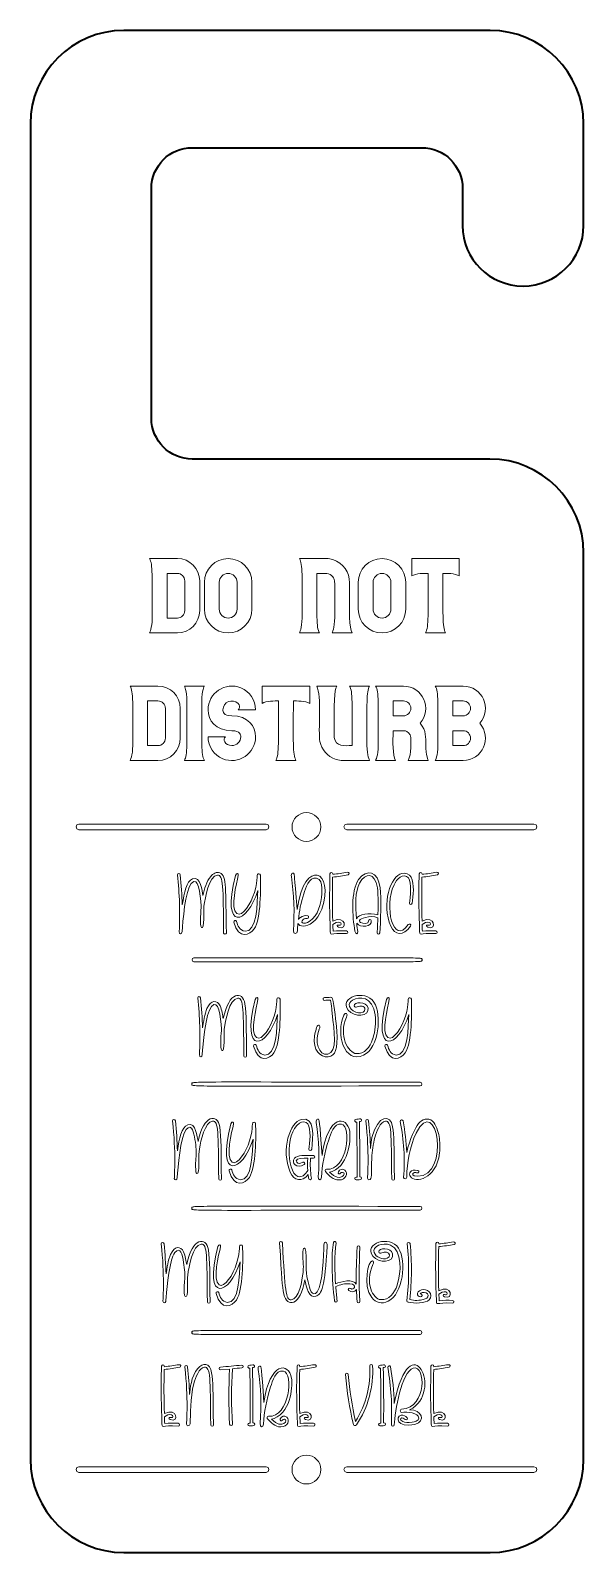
# Model space of a CAD drawing. Header units: inches. Extents: x 36 to 324, y 36 to 828.
import ezdxf

# ---------------------------------------------------------------- set-up
doc = ezdxf.new("R2010")
doc.units = ezdxf.units.IN
doc.header["$MEASUREMENT"] = 0
doc.layers.add('_U+0421_U+043B_U+043E_U+0439 1', color=7, linetype='Continuous')

msp = doc.modelspace()

# ---------------------------------------------------------------- linework, layer by layer
at = {"layer": '_U+0421_U+043B_U+043E_U+0439 1', "color": 1, "lineweight": 35, "true_color": 0xff0000}
msp.add_open_spline([(120.25, 605), (120.25, 605), (275.2, 605), (275.2, 605), (302.15, 605), (324, 583.15), (324, 556.2), (324, 556.2), (324, 84.62), (324, 84.62), (324, 57.77), (302.23, 36), (275.38, 36), (275.38, 36), (84.62, 36), (84.62, 36), (57.77, 36), (36, 57.77), (36, 84.62), (36, 84.62), (36, 779.38), (36, 779.38), (36, 806.23), (57.77, 828), (84.62, 828), (84.62, 828), (275.38, 828), (275.38, 828), (302.23, 828), (324, 806.23), (324, 779.38), (324, 779.38), (324, 726.5), (324, 726.5), (324, 709.1), (309.9, 695), (292.5, 695), (292.5, 695), (292.5, 695), (292.5, 695), (275.1, 695), (261, 709.1), (261, 726.5), (261, 726.5), (261, 745.75), (261, 745.75), (261, 757.49), (251.49, 767), (239.75, 767), (239.75, 767), (120.25, 767), (120.25, 767), (108.51, 767), (99, 757.49), (99, 745.75), (99, 745.75), (99, 626.25), (99, 626.25), (99, 614.51), (108.51, 605), (120.25, 605)], degree=3, knots=[0, 0, 0, 0, 1, 1, 1, 2, 2, 2, 3, 3, 3, 4, 4, 4, 5, 5, 5, 6, 6, 6, 7, 7, 7, 8, 8, 8, 9, 9, 9, 10, 10, 10, 11, 11, 11, 12, 12, 12, 13, 13, 13, 14, 14, 14, 15, 15, 15, 16, 16, 16, 17, 17, 17, 18, 18, 18, 19, 19, 19, 20, 20, 20, 20], dxfattribs=at)
at = {"layer": '_U+0421_U+043B_U+043E_U+0439 1', "lineweight": 0}
for points, knots in [([(124.13, 541.61), (124.13, 541.61), (124.13, 526.12), (124.13, 526.12), (124.13, 519.71), (118.92, 514.5), (112.51, 514.5), (112.51, 514.5), (98.02, 514.5), (98.02, 514.5), (98.02, 514.5), (99.36, 516.88), (99.36, 522.24), (99.36, 544.43), (99.78, 550.09), (98.02, 553.22), (98.02, 553.22), (112.51, 553.22), (112.51, 553.22), (118.92, 553.22), (124.13, 548.01), (124.13, 541.61)], [0, 0, 0, 0, 1, 1, 1, 2, 2, 2, 3, 3, 3, 4, 4, 4, 5, 5, 5, 6, 6, 6, 7, 7, 7, 7]), ([(151.33, 540.84), (151.33, 540.84), (151.33, 526.88), (151.33, 526.88), (151.33, 520.06), (145.78, 514.5), (138.95, 514.5), (132.12, 514.5), (126.57, 520.06), (126.57, 526.88), (126.57, 526.88), (126.57, 540.84), (126.57, 540.84), (126.57, 547.67), (132.12, 553.22), (138.95, 553.22), (145.78, 553.22), (151.33, 547.67), (151.33, 540.84)], [0, 0, 0, 0, 1, 1, 1, 2, 2, 2, 3, 3, 3, 4, 4, 4, 5, 5, 5, 6, 6, 6, 6]), ([(203.52, 514.5), (203.52, 514.5), (193.1, 514.5), (193.1, 514.5), (193.1, 514.5), (194.44, 516.97), (194.44, 522.54), (194.44, 542.33), (194.82, 541.96), (193.4, 543.76), (191.64, 545.91), (189.75, 545.48), (185.16, 545.48), (185.16, 523.28), (184.74, 517.63), (186.5, 514.5), (186.5, 514.5), (176.08, 514.5), (176.08, 514.5), (176.08, 514.5), (177.42, 516.88), (177.42, 522.25), (177.42, 544.43), (177.84, 550.09), (176.08, 553.22), (192.26, 553.22), (190.71, 553.37), (193.44, 552.68), (199.04, 550.73), (202.16, 546.16), (202.18, 540.62), (202.18, 523.94), (201.79, 517.7), (203.52, 514.5)], [0, 0, 0, 0, 1, 1, 1, 2, 2, 2, 3, 3, 3, 4, 4, 4, 5, 5, 5, 6, 6, 6, 7, 7, 7, 8, 8, 8, 9, 9, 9, 10, 10, 10, 11, 11, 11, 11]), ([(231.43, 540.84), (231.43, 540.84), (231.43, 526.88), (231.43, 526.88), (231.43, 520.06), (225.88, 514.5), (219.05, 514.5), (212.22, 514.5), (206.67, 520.06), (206.67, 526.88), (206.67, 526.88), (206.67, 540.84), (206.67, 540.84), (206.67, 547.67), (212.22, 553.22), (219.05, 553.22), (225.88, 553.22), (231.43, 547.67), (231.43, 540.84)], [0, 0, 0, 0, 1, 1, 1, 2, 2, 2, 3, 3, 3, 4, 4, 4, 5, 5, 5, 6, 6, 6, 6]), ([(234.55, 553.22), (234.55, 553.22), (259.31, 553.22), (259.31, 553.22), (259.31, 553.22), (259.31, 544.14), (259.31, 544.14), (257.14, 545.66), (252.48, 545.48), (250.8, 545.48), (250.8, 524.01), (250.43, 517.92), (252.14, 514.5), (252.14, 514.5), (241.72, 514.5), (241.72, 514.5), (243.45, 517.97), (243.06, 524.42), (243.06, 545.48), (241.33, 545.48), (236.72, 545.67), (234.55, 544.14), (234.55, 544.14), (234.55, 553.22), (234.55, 553.22), (234.55, 553.22), (234.55, 553.22), (234.55, 553.22)], [0, 0, 0, 0, 1, 1, 1, 2, 2, 2, 3, 3, 3, 4, 4, 4, 5, 5, 5, 6, 6, 6, 7, 7, 7, 8, 8, 8, 9, 9, 9, 9]), ([(116.38, 541.61), (116.38, 543.74), (114.65, 545.48), (112.51, 545.48), (112.51, 545.48), (107.11, 545.48), (107.11, 545.48), (107.11, 545.48), (107.11, 522.25), (107.11, 522.25), (107.11, 522.25), (112.51, 522.25), (112.51, 522.25), (114.65, 522.25), (116.38, 523.98), (116.38, 526.12), (116.38, 526.12), (116.38, 541.61), (116.38, 541.61)], [0, 0, 0, 0, 1, 1, 1, 2, 2, 2, 3, 3, 3, 4, 4, 4, 5, 5, 5, 6, 6, 6, 6]), ([(143.59, 540.84), (143.59, 543.4), (141.51, 545.48), (138.95, 545.48), (136.39, 545.48), (134.31, 543.4), (134.31, 540.84), (134.31, 540.84), (134.31, 526.88), (134.31, 526.88), (134.31, 524.33), (136.39, 522.25), (138.95, 522.25), (141.51, 522.25), (143.59, 524.33), (143.59, 526.88), (143.59, 526.88), (143.59, 540.84), (143.59, 540.84)], [0, 0, 0, 0, 1, 1, 1, 2, 2, 2, 3, 3, 3, 4, 4, 4, 5, 5, 5, 6, 6, 6, 6]), ([(223.69, 540.84), (223.69, 543.4), (221.61, 545.48), (219.05, 545.48), (216.49, 545.48), (214.41, 543.4), (214.41, 540.84), (214.41, 540.84), (214.41, 526.88), (214.41, 526.88), (214.41, 524.33), (216.49, 522.25), (219.05, 522.25), (221.61, 522.25), (223.69, 524.33), (223.69, 526.88), (223.69, 526.88), (223.69, 540.84), (223.69, 540.84)], [0, 0, 0, 0, 1, 1, 1, 2, 2, 2, 3, 3, 3, 4, 4, 4, 5, 5, 5, 6, 6, 6, 6]), ([(114.03, 475.24), (114.03, 475.24), (114.03, 459.75), (114.03, 459.75), (114.03, 453.35), (108.82, 448.13), (102.42, 448.13), (102.42, 448.13), (87.93, 448.13), (87.93, 448.13), (87.93, 448.13), (89.27, 450.52), (89.27, 455.88), (89.27, 478.07), (89.69, 483.72), (87.93, 486.85), (87.93, 486.85), (102.42, 486.85), (102.42, 486.85), (108.82, 486.85), (114.03, 481.64), (114.03, 475.24)], [0, 0, 0, 0, 1, 1, 1, 2, 2, 2, 3, 3, 3, 4, 4, 4, 5, 5, 5, 6, 6, 6, 7, 7, 7, 7]), ([(126.56, 486.85), (126.56, 486.85), (125.22, 484.47), (125.22, 479.11), (125.22, 456.92), (124.8, 451.27), (126.56, 448.13), (126.56, 448.13), (116.14, 448.13), (116.14, 448.13), (117.87, 451.22), (117.47, 456.48), (117.47, 479.11), (117.47, 484.47), (116.14, 486.85), (116.14, 486.85), (116.14, 486.85), (126.56, 486.85), (126.56, 486.85)], [0, 0, 0, 0, 1, 1, 1, 2, 2, 2, 3, 3, 3, 4, 4, 4, 5, 5, 5, 6, 6, 6, 6]), ([(144.14, 477.75), (141.23, 480.65), (136.22, 478.6), (136.22, 474.47), (136.22, 473.62), (136.22, 471.37), (140.86, 471.37), (149.41, 471.37), (153.24, 465.92), (153.24, 460.52), (153.24, 451.69), (144.23, 445.71), (136.12, 449.08), (131.59, 450.95), (128.48, 455.41), (128.48, 460.52), (128.48, 460.52), (137.56, 460.52), (137.56, 460.52), (135.77, 459.38), (137.26, 455.88), (140.86, 455.88), (143.42, 455.88), (145.5, 457.96), (145.5, 460.52), (145.5, 461.36), (145.5, 463.62), (140.86, 463.62), (132.3, 463.62), (128.48, 469.07), (128.48, 474.47), (128.48, 483.27), (137.46, 489.29), (145.6, 485.91), (150.13, 484.03), (153.24, 479.58), (153.24, 474.47), (153.24, 474.47), (144.16, 474.47), (144.16, 474.47), (144.46, 474.66), (144.62, 474.94), (144.75, 475.22), (145.08, 475.94), (144.9, 476.99), (144.14, 477.75)], [0, 0, 0, 0, 1, 1, 1, 2, 2, 2, 3, 3, 3, 4, 4, 4, 5, 5, 5, 6, 6, 6, 7, 7, 7, 8, 8, 8, 9, 9, 9, 10, 10, 10, 11, 11, 11, 12, 12, 12, 13, 13, 13, 14, 14, 14, 15, 15, 15, 15]), ([(156.63, 486.85), (156.63, 486.85), (181.4, 486.85), (181.4, 486.85), (181.4, 486.85), (181.4, 477.77), (181.4, 477.77), (179.23, 479.3), (174.56, 479.11), (172.89, 479.11), (172.89, 457.65), (172.52, 451.55), (174.23, 448.13), (174.23, 448.13), (163.8, 448.13), (163.8, 448.13), (165.54, 451.6), (165.14, 458.05), (165.14, 479.11), (163.42, 479.11), (158.81, 479.3), (156.63, 477.77), (156.63, 477.77), (156.63, 486.85), (156.63, 486.85), (156.63, 486.85), (156.63, 486.85), (156.63, 486.85)], [0, 0, 0, 0, 1, 1, 1, 2, 2, 2, 3, 3, 3, 4, 4, 4, 5, 5, 5, 6, 6, 6, 7, 7, 7, 8, 8, 8, 9, 9, 9, 9]), ([(211.22, 455.88), (211.22, 450.52), (212.56, 448.13), (212.56, 448.13), (196.76, 448.13), (198.07, 447.95), (195.2, 448.68), (190.37, 450.36), (187.61, 453.88), (186.73, 457.94), (185.73, 463.25), (187.69, 482.11), (185.12, 486.85), (185.12, 486.85), (195.54, 486.85), (195.54, 486.85), (194.08, 484.15), (194.02, 479.62), (194.23, 460.09), (194.84, 455.17), (199.67, 455.88), (203.48, 455.88), (203.48, 478.06), (203.9, 483.72), (202.14, 486.85), (202.14, 486.85), (212.56, 486.85), (212.56, 486.85), (210.83, 483.77), (211.22, 478.51), (211.22, 455.88)], [0, 0, 0, 0, 1, 1, 1, 2, 2, 2, 3, 3, 3, 4, 4, 4, 5, 5, 5, 6, 6, 6, 7, 7, 7, 8, 8, 8, 9, 9, 9, 10, 10, 10, 10]), ([(241.81, 456.4), (241.81, 450.67), (243.15, 448.13), (243.15, 448.13), (243.15, 448.13), (232.73, 448.13), (232.73, 448.13), (234.39, 451.28), (234.05, 458.47), (234.05, 460.14), (233.78, 462.16), (232.23, 463.31), (231.23, 463.48), (230.23, 463.71), (229.94, 463.62), (224.79, 463.62), (224.79, 457.72), (224.46, 451.1), (226.13, 448.13), (226.13, 448.13), (215.71, 448.13), (215.71, 448.13), (215.71, 448.13), (217.05, 450.52), (217.05, 455.88), (217.05, 478.07), (217.47, 483.72), (215.71, 486.85), (215.71, 486.85), (230.2, 486.85), (230.2, 486.85), (240.25, 486.85), (245.5, 474.92), (238.84, 467.49), (242.26, 463.68), (241.81, 459.95), (241.81, 456.4)], [0, 0, 0, 0, 1, 1, 1, 2, 2, 2, 3, 3, 3, 4, 4, 4, 5, 5, 5, 6, 6, 6, 7, 7, 7, 8, 8, 8, 9, 9, 9, 10, 10, 10, 11, 11, 11, 12, 12, 12, 12]), ([(269.93, 467.49), (276.6, 460.06), (271.32, 448.13), (261.29, 448.13), (261.29, 448.13), (246.8, 448.13), (246.8, 448.13), (246.8, 448.13), (248.14, 450.52), (248.14, 455.88), (248.14, 478.07), (248.56, 483.72), (246.8, 486.85), (246.8, 486.85), (261.29, 486.85), (261.29, 486.85), (271.32, 486.85), (276.61, 474.93), (269.93, 467.49)], [0, 0, 0, 0, 1, 1, 1, 2, 2, 2, 3, 3, 3, 4, 4, 4, 5, 5, 5, 6, 6, 6, 6]), ([(106.29, 475.24), (106.29, 477.37), (104.55, 479.11), (102.42, 479.11), (102.42, 479.11), (97.01, 479.11), (97.01, 479.11), (97.01, 479.11), (97.01, 455.88), (97.01, 455.88), (97.01, 455.88), (102.42, 455.88), (102.42, 455.88), (104.55, 455.88), (106.29, 457.62), (106.29, 459.75), (106.29, 459.75), (106.29, 475.24), (106.29, 475.24)], [0, 0, 0, 0, 1, 1, 1, 2, 2, 2, 3, 3, 3, 4, 4, 4, 5, 5, 5, 6, 6, 6, 6]), ([(234.07, 475.24), (234.07, 477.37), (232.33, 479.11), (230.2, 479.11), (230.2, 479.11), (224.79, 479.11), (224.79, 479.11), (224.79, 479.11), (224.79, 471.37), (224.79, 471.37), (224.79, 471.37), (230.2, 471.37), (230.2, 471.37), (232.33, 471.37), (234.07, 473.1), (234.07, 475.24)], [0, 0, 0, 0, 1, 1, 1, 2, 2, 2, 3, 3, 3, 4, 4, 4, 5, 5, 5, 5]), ([(265.16, 475.24), (265.16, 477.37), (263.42, 479.11), (261.29, 479.11), (261.29, 479.11), (255.88, 479.11), (255.88, 479.11), (255.88, 479.11), (255.88, 471.37), (255.88, 471.37), (255.88, 471.37), (261.29, 471.37), (261.29, 471.37), (263.42, 471.37), (265.16, 473.1), (265.16, 475.24)], [0, 0, 0, 0, 1, 1, 1, 2, 2, 2, 3, 3, 3, 4, 4, 4, 5, 5, 5, 5]), ([(265.16, 459.75), (265.16, 461.89), (263.42, 463.62), (261.29, 463.62), (261.29, 463.62), (255.88, 463.62), (255.88, 463.62), (255.88, 463.62), (255.88, 455.88), (255.88, 455.88), (255.88, 455.88), (261.29, 455.88), (261.29, 455.88), (263.42, 455.88), (265.16, 457.61), (265.16, 459.75)], [0, 0, 0, 0, 1, 1, 1, 2, 2, 2, 3, 3, 3, 4, 4, 4, 5, 5, 5, 5]), ([(179.7, 421.04), (175.56, 421.04), (172.2, 417.68), (172.2, 413.54), (172.2, 409.4), (175.56, 406.04), (179.7, 406.04), (183.84, 406.04), (187.2, 409.4), (187.2, 413.54), (187.2, 417.68), (183.84, 421.04), (179.7, 421.04)], [0, 0, 0, 0, 1, 1, 1, 2, 2, 2, 3, 3, 3, 4, 4, 4, 4]), ([(158.67, 415.04), (158.67, 415.04), (61.23, 415.04), (61.23, 415.04), (59.24, 415.04), (59.25, 412.04), (61.23, 412.04), (61.23, 412.04), (158.67, 412.04), (158.67, 412.04), (160.65, 412.04), (160.65, 415.04), (158.67, 415.04)], [0, 0, 0, 0, 1, 1, 1, 2, 2, 2, 3, 3, 3, 4, 4, 4, 4]), ([(298.17, 415.04), (298.17, 415.04), (200.73, 415.04), (200.73, 415.04), (198.74, 415.04), (198.75, 412.04), (200.73, 412.04), (200.73, 412.04), (298.17, 412.04), (298.17, 412.04), (300.15, 412.04), (300.15, 415.04), (298.17, 415.04)], [0, 0, 0, 0, 1, 1, 1, 2, 2, 2, 3, 3, 3, 4, 4, 4, 4]), ([(174.8, 370.64), (173.32, 389.63), (173.51, 388.46), (173.26, 389.05), (172.86, 389.84), (171.95, 389.6), (171.85, 388.87), (171.76, 388.55), (171.8, 388.18), (171.85, 387.82), (173.26, 378.55), (173.58, 369.05), (172.89, 359.68), (172.63, 357.53), (175, 357.53), (175, 359.53), (175.08, 360.76), (175.17, 361.99), (175.28, 363.23), (175.66, 362.51), (176.58, 361.95), (178.21, 361.91), (180.53, 361.86), (185.54, 364.56), (187.67, 370.78), (194.74, 391.03), (178.74, 397.88), (174.8, 370.64)], [0, 0, 0, 0, 1, 1, 1, 2, 2, 2, 3, 3, 3, 4, 4, 4, 5, 5, 5, 6, 6, 6, 7, 7, 7, 8, 8, 8, 9, 9, 9, 9]), ([(138.02, 358.36), (138.02, 357.46), (136.57, 357.46), (136.57, 358.36), (136.34, 382.41), (136.49, 388.69), (133.43, 388.46), (128.89, 388.22), (127.03, 376.64), (126.33, 372.41), (126.03, 369.96), (126.86, 360.13), (125.11, 361.27), (123.84, 361.96), (124.96, 371.05), (124.92, 372.37), (124.34, 378.88), (123.55, 388.47), (119.7, 384.18), (116.58, 380.48), (115.36, 363.99), (114.92, 359.09), (114.92, 357.74), (113.47, 357.38), (113.47, 359.09), (113.97, 368.91), (113.65, 378.82), (112.56, 388.59), (112.47, 389.5), (113.92, 389.5), (114.01, 388.59), (114.56, 383.41), (114.92, 378.18), (115.06, 372.96), (116.09, 379.48), (117.1, 385.28), (120.47, 386.55), (124.7, 388.07), (125.3, 380.23), (125.83, 377.86), (126.56, 381.36), (127.56, 385.09), (129.88, 387.82), (131.02, 389.23), (132.84, 390.41), (134.7, 389.68), (138.29, 388.23), (137.58, 380.79), (138.02, 358.36)], [0, 0, 0, 0, 1, 1, 1, 2, 2, 2, 3, 3, 3, 4, 4, 4, 5, 5, 5, 6, 6, 6, 7, 7, 7, 8, 8, 8, 9, 9, 9, 10, 10, 10, 11, 11, 11, 12, 12, 12, 13, 13, 13, 14, 14, 14, 15, 15, 15, 16, 16, 16, 16]), ([(152.52, 360.55), (150.28, 357.25), (144.52, 354.61), (141.92, 364), (141.69, 364.91), (143.05, 365.27), (143.33, 364.41), (143.92, 362.09), (144.93, 359.73), (147.75, 359.32), (153.89, 358.58), (154.18, 374.03), (154.39, 380.46), (149.07, 362.99), (135.02, 358.25), (142.84, 388.32), (143.4, 390), (144.5, 389.42), (144.2, 388.23), (143.44, 384.36), (139.85, 371.12), (143.48, 368.46), (146.27, 366.44), (150.89, 373.98), (152.62, 379.5), (154.91, 386.84), (153.32, 389.56), (154.98, 389.18), (155.34, 389.18), (155.66, 388.96), (155.71, 388.5), (155.96, 382.11), (156.04, 365.86), (152.52, 360.55)], [0, 0, 0, 0, 1, 1, 1, 2, 2, 2, 3, 3, 3, 4, 4, 4, 5, 5, 5, 6, 6, 6, 7, 7, 7, 8, 8, 8, 9, 9, 9, 10, 10, 10, 11, 11, 11, 11]), ([(201.4, 388.59), (198.76, 388.09), (196.03, 387.73), (193.35, 387.46), (193.12, 379.82), (193.17, 372.14), (193.39, 364.5), (200.14, 368.13), (201.34, 359.48), (196.36, 361.38), (195.36, 361.75), (195.58, 362.81), (196.34, 362.52), (196.96, 362.34), (197.79, 362.23), (197.83, 362.96), (197.82, 363.44), (197.54, 363.83), (197.12, 363.91), (195.8, 364.37), (194.53, 363.5), (193.44, 362.82), (193.48, 361.68), (193.53, 360.5), (193.57, 359.32), (195.89, 359.59), (198.26, 359.64), (200.58, 359.46), (201.63, 359.34), (201.46, 357.95), (200.58, 358.05), (191.6, 358.7), (192.12, 356.03), (192.12, 360.5), (192.12, 362.9), (191.44, 370.82), (191.94, 389.14), (191.98, 390), (193.39, 390.24), (193.39, 388.91), (195.94, 389.14), (198.49, 389.5), (201.03, 389.96), (201.4, 390), (201.8, 389.87), (201.9, 389.46), (201.99, 389.09), (201.81, 388.64), (201.4, 388.59)], [0, 0, 0, 0, 1, 1, 1, 2, 2, 2, 3, 3, 3, 4, 4, 4, 5, 5, 5, 6, 6, 6, 7, 7, 7, 8, 8, 8, 9, 9, 9, 10, 10, 10, 11, 11, 11, 12, 12, 12, 13, 13, 13, 14, 14, 14, 15, 15, 15, 16, 16, 16, 16]), ([(218.04, 381.87), (217.01, 390.79), (211.12, 392.04), (206.86, 386.18), (202.72, 380.36), (203.64, 366.46), (204.95, 359.41), (205.36, 357.19), (206.67, 357.82), (206.4, 359.14), (206.25, 360.33), (206.07, 361.82), (205.9, 363.46), (207.71, 360.92), (214.01, 361.34), (213.45, 364.82), (213.32, 365.73), (211.9, 365.36), (212.09, 364.46), (212.25, 363.13), (209.07, 363.04), (207.83, 363.83), (206.57, 364.64), (207.43, 366), (212.09, 366.86), (214.06, 367.21), (216.91, 366.47), (216.91, 366.32), (216.82, 363.68), (216.68, 361.05), (216.5, 358.41), (216.41, 357.5), (217.82, 357.5), (217.91, 358.41), (218.32, 363.7), (218.77, 376.92), (218.04, 381.87)], [0, 0, 0, 0, 1, 1, 1, 2, 2, 2, 3, 3, 3, 4, 4, 4, 5, 5, 5, 6, 6, 6, 7, 7, 7, 8, 8, 8, 9, 9, 9, 10, 10, 10, 11, 11, 11, 12, 12, 12, 12]), ([(216.91, 367.82), (212.31, 369.22), (206.9, 368.11), (205.69, 365.83), (205.16, 372.25), (205.06, 380.18), (207.36, 384.32), (210.52, 389.78), (215.26, 390.4), (216.64, 381.82), (217.22, 378.58), (216.96, 369.26), (216.91, 367.82)], [0, 0, 0, 0, 1, 1, 1, 2, 2, 2, 3, 3, 3, 4, 4, 4, 4]), ([(234.78, 373.82), (234.64, 372.96), (233.23, 372.91), (233.32, 373.82), (233.74, 376.92), (234.64, 384.41), (232.78, 387.05), (231.73, 388.46), (229.78, 388.28), (228.46, 387.46), (227, 386.5), (226.09, 384.91), (225.32, 383.41), (219.83, 372.44), (225.01, 351.41), (232.69, 362.73), (233.23, 363.5), (234.46, 362.77), (233.96, 362), (229.99, 356.2), (225.64, 357.33), (223.64, 361.86), (218.59, 373.5), (223.46, 388.16), (229.46, 389.41), (231.32, 389.82), (233.23, 389.18), (234.19, 387.46), (236.13, 383.99), (235.2, 377.52), (234.78, 373.82)], [0, 0, 0, 0, 1, 1, 1, 2, 2, 2, 3, 3, 3, 4, 4, 4, 5, 5, 5, 6, 6, 6, 7, 7, 7, 8, 8, 8, 9, 9, 9, 10, 10, 10, 10]), ([(247.9, 388.59), (245.26, 388.09), (242.53, 387.73), (239.85, 387.46), (239.62, 379.82), (239.67, 372.14), (239.9, 364.5), (246.64, 368.13), (247.84, 359.48), (242.86, 361.38), (241.86, 361.75), (242.08, 362.81), (242.84, 362.52), (243.47, 362.34), (244.29, 362.23), (244.33, 362.96), (244.32, 363.44), (244.05, 363.83), (243.62, 363.91), (242.31, 364.37), (241.03, 363.5), (239.94, 362.82), (239.99, 361.68), (240.03, 360.5), (240.08, 359.32), (242.4, 359.59), (244.76, 359.64), (247.08, 359.46), (248.13, 359.34), (247.96, 357.95), (247.08, 358.05), (238.11, 358.7), (238.62, 356.03), (238.62, 360.5), (238.62, 362.9), (237.95, 370.82), (238.44, 389.14), (238.48, 390), (239.89, 390.24), (239.89, 388.91), (242.44, 389.14), (244.99, 389.5), (247.54, 389.96), (247.9, 390), (248.31, 389.87), (248.4, 389.46), (248.49, 389.09), (248.31, 388.64), (247.9, 388.59)], [0, 0, 0, 0, 1, 1, 1, 2, 2, 2, 3, 3, 3, 4, 4, 4, 5, 5, 5, 6, 6, 6, 7, 7, 7, 8, 8, 8, 9, 9, 9, 10, 10, 10, 11, 11, 11, 12, 12, 12, 13, 13, 13, 14, 14, 14, 15, 15, 15, 16, 16, 16, 16]), ([(184.22, 367.23), (180.78, 362.65), (176.41, 362.75), (177.49, 364.68), (178.12, 365.77), (178.95, 366.15), (180, 365.97), (180.86, 365.79), (181.27, 367.2), (180.36, 367.38), (179.14, 367.6), (177.77, 367.12), (176.59, 366.44), (176.13, 366.17), (175.77, 365.81), (175.5, 365.42), (175.99, 369.74), (176.8, 374.16), (178.31, 378.78), (179.31, 381.68), (180.85, 387.64), (184.94, 386.91), (187.35, 386.5), (187.49, 383.91), (187.67, 381.96), (188.06, 378.34), (187.19, 371.28), (184.22, 367.23)], [0, 0, 0, 0, 1, 1, 1, 2, 2, 2, 3, 3, 3, 4, 4, 4, 5, 5, 5, 6, 6, 6, 7, 7, 7, 8, 8, 8, 9, 9, 9, 9]), ([(239.87, 344.41), (239.87, 345.9), (246.25, 345.41), (121.13, 345.41), (119.81, 345.41), (119.81, 343.41), (121.13, 343.41), (246.23, 343.41), (239.87, 342.93), (239.87, 344.41)], [0, 0, 0, 0, 1, 1, 1, 2, 2, 2, 3, 3, 3, 3]), ([(148.57, 294.36), (148.57, 293.46), (147.12, 293.46), (147.12, 294.36), (146.89, 318.24), (147.07, 324.69), (143.98, 324.46), (139.36, 324.21), (137.51, 312.21), (136.88, 308.41), (136.58, 305.96), (137.41, 296.13), (135.66, 297.27), (134.39, 297.96), (135.51, 307.05), (135.47, 308.36), (134.89, 314.88), (134.1, 324.47), (130.24, 320.18), (127.13, 316.47), (125.91, 299.99), (125.47, 295.09), (125.47, 293.74), (124.01, 293.38), (124.01, 295.09), (124.51, 304.91), (124.2, 314.82), (123.11, 324.59), (123.01, 325.5), (124.47, 325.5), (124.56, 324.59), (125.11, 319.41), (125.47, 314.18), (125.61, 308.95), (126.05, 311.75), (126.78, 316.37), (127.92, 319.05), (129.9, 323.6), (133.35, 323.65), (134.75, 320.55), (135.77, 318.31), (136.05, 315.36), (136.38, 313.86), (139.35, 328.14), (146.49, 328.48), (147.66, 321.5), (148.55, 315.73), (148.27, 309.56), (148.57, 294.36)], [0, 0, 0, 0, 1, 1, 1, 2, 2, 2, 3, 3, 3, 4, 4, 4, 5, 5, 5, 6, 6, 6, 7, 7, 7, 8, 8, 8, 9, 9, 9, 10, 10, 10, 11, 11, 11, 12, 12, 12, 13, 13, 13, 14, 14, 14, 15, 15, 15, 16, 16, 16, 16]), ([(162.77, 296.07), (160.53, 292.78), (154.77, 290.14), (152.17, 299.53), (151.94, 300.44), (153.3, 300.8), (153.58, 299.94), (154.17, 297.62), (155.18, 295.26), (158, 294.85), (164.14, 294.1), (164.43, 309.56), (164.64, 315.98), (159.32, 298.51), (145.27, 293.78), (153.09, 323.85), (153.65, 325.52), (154.75, 324.95), (154.45, 323.76), (153.69, 319.88), (150.1, 306.64), (153.73, 303.98), (156.52, 301.97), (161.14, 309.51), (162.87, 315.03), (165.16, 322.37), (163.57, 325.08), (165.23, 324.71), (165.59, 324.71), (165.91, 324.48), (165.96, 324.03), (166.21, 317.64), (166.29, 301.39), (162.77, 296.07)], [0, 0, 0, 0, 1, 1, 1, 2, 2, 2, 3, 3, 3, 4, 4, 4, 5, 5, 5, 6, 6, 6, 7, 7, 7, 8, 8, 8, 9, 9, 9, 10, 10, 10, 11, 11, 11, 11]), ([(192.36, 294.27), (188.75, 292.77), (183.88, 295.78), (183.76, 302.09), (183.72, 304.55), (184.35, 306.96), (184.99, 309.27), (185.51, 311.35), (187.48, 310.52), (186.4, 308.36), (183.64, 302.19), (186.18, 294.36), (190.81, 295.32), (195.98, 296.32), (194.15, 307.38), (193.08, 316.59), (193.04, 317.09), (192.54, 323.5), (191.99, 323.5), (190.99, 323.41), (190.04, 323.36), (189.04, 323.32), (188.2, 323.22), (187.99, 324.73), (189.04, 324.73), (190.17, 324.82), (191.31, 324.86), (192.45, 324.96), (192.63, 324.96), (192.81, 324.86), (192.95, 324.73), (193.79, 324.52), (195.1, 312.32), (195.18, 311.45), (196.26, 299.72), (195.51, 295.57), (192.36, 294.27)], [0, 0, 0, 0, 1, 1, 1, 2, 2, 2, 3, 3, 3, 4, 4, 4, 5, 5, 5, 6, 6, 6, 7, 7, 7, 8, 8, 8, 9, 9, 9, 10, 10, 10, 11, 11, 11, 12, 12, 12, 12]), ([(209.45, 294.77), (199.32, 290.06), (194.82, 306.09), (199.2, 315.58), (200.01, 317.36), (201.54, 316.33), (200.56, 314.62), (196.18, 304.95), (201.59, 295.93), (205.63, 295.59), (209.98, 295.14), (212.71, 299.07), (214.18, 303.18), (214.23, 303.23), (214.23, 303.27), (214.23, 303.32), (215.59, 307.27), (215.96, 311.64), (215.46, 315.77), (214.2, 325.49), (207.09, 325.6), (203.77, 323.45), (202.5, 322.68), (201.59, 321.59), (202.18, 320.05), (203.55, 316.28), (210.36, 315.84), (210.18, 318.77), (210.13, 319.55), (209.45, 320.18), (208.68, 320.32), (207.09, 320.7), (205.02, 318.86), (204.63, 320.41), (204.18, 322.43), (211.02, 323.12), (211.77, 319.36), (212.76, 314.63), (204.43, 314.37), (201.49, 318.18), (196.46, 324.9), (210.37, 329.45), (214.86, 322.41), (219.15, 315.72), (217.37, 298.61), (209.45, 294.77)], [0, 0, 0, 0, 1, 1, 1, 2, 2, 2, 3, 3, 3, 4, 4, 4, 5, 5, 5, 6, 6, 6, 7, 7, 7, 8, 8, 8, 9, 9, 9, 10, 10, 10, 11, 11, 11, 12, 12, 12, 13, 13, 13, 14, 14, 14, 15, 15, 15, 15]), ([(231.15, 296.07), (228.9, 292.78), (223.15, 290.14), (220.54, 299.53), (220.31, 300.44), (221.68, 300.8), (221.95, 299.94), (222.54, 297.62), (223.56, 295.26), (226.38, 294.85), (232.52, 294.1), (232.81, 309.56), (233.02, 315.98), (227.7, 298.51), (213.64, 293.78), (221.46, 323.85), (222.03, 325.52), (223.12, 324.95), (222.83, 323.76), (222.07, 319.88), (218.47, 306.64), (222.1, 303.98), (224.9, 301.97), (229.52, 309.51), (231.24, 315.03), (233.53, 322.37), (231.94, 325.08), (233.6, 324.71), (233.97, 324.71), (234.29, 324.48), (234.33, 324.03), (234.58, 317.64), (234.66, 301.39), (231.15, 296.07)], [0, 0, 0, 0, 1, 1, 1, 2, 2, 2, 3, 3, 3, 4, 4, 4, 5, 5, 5, 6, 6, 6, 7, 7, 7, 8, 8, 8, 9, 9, 9, 10, 10, 10, 11, 11, 11, 11]), ([(238.87, 280.78), (113.76, 280.78), (120.13, 281.26), (120.13, 279.78), (120.13, 278.29), (113.75, 278.78), (238.87, 278.78), (240.19, 278.78), (240.19, 280.78), (238.87, 280.78)], [0, 0, 0, 0, 1, 1, 1, 2, 2, 2, 3, 3, 3, 3]), ([(249.07, 243.97), (247.3, 229.83), (236.2, 228.35), (233.88, 231.62), (232.82, 233.17), (233.58, 235.73), (237.78, 234.86), (238.71, 234.67), (238.33, 233.23), (237.42, 233.5), (236.69, 233.73), (236.68, 233.85), (235.96, 233.67), (234.45, 233.21), (234.51, 231.83), (237.54, 231.83), (254.99, 231.52), (247.44, 275.9), (236.87, 254.27), (233.45, 247.17), (232.12, 239.17), (231.91, 231.32), (231.73, 230.21), (230.26, 230.21), (230.32, 231.18), (231.05, 240.87), (230.46, 250.64), (228.59, 260.23), (228.46, 261.09), (229.82, 261.5), (230, 260.59), (231.05, 255.18), (231.69, 249.68), (231.96, 244.14), (233.38, 251.11), (236.43, 257.08), (238.1, 259.18), (239.83, 261.37), (243.01, 262.59), (245.33, 260.46), (247.09, 258.78), (248.45, 254.98), (248.75, 252.53), (249.2, 249.62), (249.43, 246.88), (249.07, 243.97)], [0, 0, 0, 0, 1, 1, 1, 2, 2, 2, 3, 3, 3, 4, 4, 4, 5, 5, 5, 6, 6, 6, 7, 7, 7, 8, 8, 8, 9, 9, 9, 10, 10, 10, 11, 11, 11, 12, 12, 12, 13, 13, 13, 14, 14, 14, 15, 15, 15, 15]), ([(135.48, 230.36), (135.48, 229.46), (134.02, 229.46), (134.02, 230.36), (133.79, 254.39), (133.96, 260.69), (130.88, 260.46), (126.77, 260.24), (124.68, 250.2), (124.02, 246.14), (123.32, 241.68), (123.86, 240.09), (123.74, 236.86), (123.7, 236.41), (123.61, 232.59), (122.56, 233.27), (122.06, 233.55), (122.06, 234.59), (122.06, 235.09), (121.63, 240.89), (122.66, 241.64), (122.29, 245.82), (122.07, 248.57), (121.49, 253.4), (120.38, 255.91), (119.69, 257.52), (118.63, 257.82), (117.15, 256.18), (114.03, 252.47), (112.81, 235.92), (112.38, 231.09), (112.38, 229.56), (110.88, 229.74), (110.92, 230.68), (110.92, 232.41), (111.84, 244.21), (110.01, 260.59), (109.92, 261.5), (111.38, 261.5), (111.47, 260.59), (112.01, 255.41), (112.38, 250.18), (112.51, 244.95), (113.55, 251.56), (114.59, 257.29), (117.92, 258.55), (122.18, 260.08), (122.81, 252.05), (123.29, 249.86), (126.25, 264.1), (133.4, 264.49), (134.57, 257.5), (135.47, 251.66), (135.18, 245.29), (135.48, 230.36)], [0, 0, 0, 0, 1, 1, 1, 2, 2, 2, 3, 3, 3, 4, 4, 4, 5, 5, 5, 6, 6, 6, 7, 7, 7, 8, 8, 8, 9, 9, 9, 10, 10, 10, 11, 11, 11, 12, 12, 12, 13, 13, 13, 14, 14, 14, 15, 15, 15, 16, 16, 16, 17, 17, 17, 18, 18, 18, 18]), ([(183.45, 241.14), (182.9, 241.14), (182.35, 241.14), (181.81, 241.14), (181.58, 237.73), (181.72, 234.27), (182.26, 230.86), (182.4, 229.96), (181.03, 229.59), (180.9, 230.5), (180.76, 231.18), (180.67, 231.91), (180.58, 232.64), (177.45, 228.59), (173.25, 229.45), (171.31, 233.86), (166.22, 245.58), (171.19, 260.17), (177.13, 261.41), (184.28, 262.98), (183.17, 252.25), (182.45, 245.82), (182.31, 244.96), (180.9, 244.91), (180.99, 245.82), (181.41, 248.97), (182.3, 256.43), (180.44, 259.05), (179.4, 260.46), (177.44, 260.28), (176.13, 259.46), (168.06, 254.17), (169.79, 230.97), (176.31, 231.46), (178.62, 231.62), (180.4, 234.77), (180.4, 234.77), (180.26, 236.91), (180.22, 239), (180.35, 241.14), (178.31, 241.14), (174.57, 241.32), (174.44, 239.77), (174.36, 238.94), (175.61, 237.69), (177.79, 239.08), (178.57, 239.58), (179.29, 238.36), (178.52, 237.86), (174.89, 235.56), (171.42, 238.52), (173.5, 241.21), (174.88, 242.94), (178.76, 242.66), (183.45, 242.55), (184.35, 242.55), (184.35, 241.09), (183.45, 241.14)], [0, 0, 0, 0, 1, 1, 1, 2, 2, 2, 3, 3, 3, 4, 4, 4, 5, 5, 5, 6, 6, 6, 7, 7, 7, 8, 8, 8, 9, 9, 9, 10, 10, 10, 11, 11, 11, 12, 12, 12, 13, 13, 13, 14, 14, 14, 15, 15, 15, 16, 16, 16, 17, 17, 17, 18, 18, 18, 19, 19, 19, 19]), ([(193.08, 234.23), (192.71, 234.07), (192.13, 233.96), (191.77, 233.91), (197.65, 227.84), (200.97, 233.83), (198.47, 233.83), (197.92, 233.87), (197.68, 233.78), (197.45, 233.38), (197.04, 232.56), (195.95, 233.23), (196.36, 234.05), (197.04, 235.41), (198.4, 235.96), (199.68, 234.96), (201.46, 233.49), (200.43, 229.86), (196.59, 229.86), (193.58, 229.86), (191.45, 232.14), (189.58, 234.23), (189.27, 234.64), (189.45, 235.5), (190.13, 235.41), (201.02, 234.63), (203.5, 257.97), (197.95, 258.91), (193.86, 259.64), (192.31, 253.68), (191.31, 250.77), (189.12, 244.06), (187.92, 237.53), (187.54, 231.32), (187.54, 229.27), (185.64, 229.6), (185.9, 231.68), (186.58, 241.05), (186.26, 250.55), (184.85, 259.82), (184.76, 260.59), (184.76, 261.45), (185.54, 261.55), (186.73, 261.55), (186.38, 260.97), (187.81, 242.64), (190.81, 263.91), (200.87, 263.68), (202.22, 255.14), (202.57, 252.77), (202.86, 238.29), (193.08, 234.23)], [0, 0, 0, 0, 1, 1, 1, 2, 2, 2, 3, 3, 3, 4, 4, 4, 5, 5, 5, 6, 6, 6, 7, 7, 7, 8, 8, 8, 9, 9, 9, 10, 10, 10, 11, 11, 11, 12, 12, 12, 13, 13, 13, 14, 14, 14, 15, 15, 15, 16, 16, 16, 17, 17, 17, 17]), ([(207.72, 230.05), (207, 230), (206.27, 229.96), (205.54, 229.91), (205.18, 229.91), (204.86, 230.28), (204.86, 230.64), (204.79, 231.24), (205.43, 231.37), (206.04, 231.37), (206.09, 240.91), (206.04, 250.46), (205.86, 260), (205.81, 260), (205.77, 260), (205.77, 260), (205.63, 259.96), (205.5, 259.96), (205.36, 260), (205.31, 260), (205.27, 260.05), (205.18, 260.09), (205.04, 260.14), (204.95, 260.32), (204.86, 260.5), (204.75, 260.92), (205.1, 261.37), (205.36, 261.37), (205.77, 261.42), (207.48, 261.69), (207.81, 261.69), (207.91, 261.64), (207.95, 261.64), (208, 261.59), (208.54, 261.32), (208.5, 260.45), (207.81, 260.28), (207.63, 260.28), (207.45, 260.23), (207.27, 260.23), (207.45, 250.64), (207.54, 241.05), (207.45, 231.46), (207.54, 231.46), (207.63, 231.46), (207.72, 231.46), (208.53, 231.56), (208.73, 230.05), (207.72, 230.05)], [0, 0, 0, 0, 1, 1, 1, 2, 2, 2, 3, 3, 3, 4, 4, 4, 5, 5, 5, 6, 6, 6, 7, 7, 7, 8, 8, 8, 9, 9, 9, 10, 10, 10, 11, 11, 11, 12, 12, 12, 13, 13, 13, 14, 14, 14, 15, 15, 15, 16, 16, 16, 16]), ([(224.09, 230.36), (223.86, 254.7), (224.01, 260.69), (220.91, 260.46), (218.02, 260.3), (216.1, 254.89), (215.36, 252), (214.41, 248.5), (214, 244.87), (213.73, 241.23), (213.13, 232.43), (214.27, 230.32), (212.27, 229.96), (211.91, 229.92), (211.54, 230.2), (211.54, 230.73), (211.54, 232.44), (212.45, 244.02), (210.68, 260.59), (210.54, 261.5), (212, 261.5), (212.09, 260.59), (212.59, 255.82), (212.95, 251.05), (213.09, 246.27), (213.13, 246.64), (213.27, 248.18), (213.82, 251.96), (216.83, 263.82), (223.64, 264.35), (224.59, 257.5), (225.37, 252.82), (225.32, 248.94), (225.5, 230.37), (225.55, 229.46), (224.09, 229.46), (224.09, 230.36)], [0, 0, 0, 0, 1, 1, 1, 2, 2, 2, 3, 3, 3, 4, 4, 4, 5, 5, 5, 6, 6, 6, 7, 7, 7, 8, 8, 8, 9, 9, 9, 10, 10, 10, 11, 11, 11, 12, 12, 12, 12]), ([(150.02, 231.23), (147.78, 227.93), (142.02, 225.29), (139.42, 234.68), (139.19, 235.59), (140.55, 235.95), (140.83, 235.09), (141.42, 232.77), (142.43, 230.41), (145.25, 230), (151.39, 229.26), (151.68, 244.71), (151.89, 251.14), (146.57, 233.67), (132.52, 228.93), (140.34, 259), (140.9, 260.68), (142, 260.1), (141.7, 258.91), (140.94, 255.04), (137.35, 241.8), (140.97, 239.14), (143.77, 237.12), (148.39, 244.66), (150.12, 250.18), (152.41, 257.52), (150.82, 260.24), (152.48, 259.86), (152.84, 259.86), (153.16, 259.64), (153.21, 259.18), (153.46, 252.79), (153.54, 236.54), (150.02, 231.23)], [0, 0, 0, 0, 1, 1, 1, 2, 2, 2, 3, 3, 3, 4, 4, 4, 5, 5, 5, 6, 6, 6, 7, 7, 7, 8, 8, 8, 9, 9, 9, 10, 10, 10, 11, 11, 11, 11]), ([(238.87, 216.14), (113.76, 216.14), (120.13, 216.62), (120.13, 215.14), (120.13, 213.65), (113.75, 214.14), (238.87, 214.14), (240.19, 214.14), (240.19, 216.14), (238.87, 216.14)], [0, 0, 0, 0, 1, 1, 1, 2, 2, 2, 3, 3, 3, 3]), ([(129.56, 166.36), (129.56, 165.46), (128.11, 165.46), (128.11, 166.36), (127.88, 190.41), (128.04, 196.69), (124.97, 196.46), (120.35, 196.21), (118.5, 184.21), (117.88, 180.41), (117.57, 177.96), (118.41, 168.13), (116.65, 169.27), (115.34, 169.99), (116.64, 178.91), (116.38, 181.82), (116.24, 183.5), (116.06, 185.23), (115.74, 186.96), (115.04, 191.12), (114.05, 195.31), (111.24, 192.18), (110.28, 191.05), (109.83, 189.59), (109.47, 188.18), (107.32, 180.07), (106.42, 166.68), (106.42, 166.68), (106.38, 165.78), (105.01, 165.66), (105.01, 166.73), (105.01, 168.39), (105.93, 180.21), (104.1, 196.59), (104.01, 197.5), (105.46, 197.5), (105.56, 196.59), (106.1, 191.41), (106.46, 186.18), (106.6, 180.96), (107.04, 183.75), (107.77, 188.37), (108.92, 191.05), (110.89, 195.6), (114.34, 195.65), (115.74, 192.55), (116.77, 190.31), (117.04, 187.36), (117.38, 185.86), (120.34, 200.14), (127.49, 200.48), (128.65, 193.5), (129.55, 187.73), (129.27, 181.56), (129.56, 166.36)], [0, 0, 0, 0, 1, 1, 1, 2, 2, 2, 3, 3, 3, 4, 4, 4, 5, 5, 5, 6, 6, 6, 7, 7, 7, 8, 8, 8, 9, 9, 9, 10, 10, 10, 11, 11, 11, 12, 12, 12, 13, 13, 13, 14, 14, 14, 15, 15, 15, 16, 16, 16, 17, 17, 17, 18, 18, 18, 18]), ([(190.49, 195.73), (189.38, 173.72), (187.54, 170.48), (184.63, 169.41), (180.92, 168.03), (179.68, 174.2), (178.85, 177.96), (176.64, 163.96), (169.37, 163.49), (167.99, 170.41), (166.97, 175.07), (166.9, 178.17), (165.76, 197.23), (165.67, 198.14), (167.12, 198.14), (167.17, 197.23), (168.6, 172.5), (168.86, 167.28), (171.8, 167.5), (175.93, 167.83), (177.47, 177.59), (177.94, 181.68), (178.37, 186.81), (177.83, 187.18), (177.76, 190.82), (177.76, 195.74), (179.16, 195.02), (179.4, 192.59), (180, 184.59), (178.68, 184.57), (180.54, 176.91), (181.36, 173.28), (182.63, 168.39), (185.31, 171.73), (188.24, 175.58), (188.73, 191.28), (188.77, 196.14), (188.77, 198.35), (190.49, 197.55), (190.49, 196.55), (190.54, 196.28), (190.49, 196), (190.49, 195.73)], [0, 0, 0, 0, 1, 1, 1, 2, 2, 2, 3, 3, 3, 4, 4, 4, 5, 5, 5, 6, 6, 6, 7, 7, 7, 8, 8, 8, 9, 9, 9, 10, 10, 10, 11, 11, 11, 12, 12, 12, 13, 13, 13, 14, 14, 14, 14]), ([(207.5, 166.68), (207.54, 165.73), (206.13, 165.77), (206.09, 166.68), (205.95, 168.77), (205.86, 170.86), (205.77, 172.96), (205.77, 172.91), (205.73, 172.91), (205.73, 172.91), (204.86, 171.5), (203, 171.37), (201.77, 172.37), (201.04, 172.96), (202.04, 173.96), (202.77, 173.37), (204.28, 172.13), (206.42, 175.46), (202.36, 175.87), (199.82, 176), (197.27, 175.46), (194.99, 174.37), (195.18, 171.91), (195.4, 169.46), (195.72, 167), (195.81, 166.09), (194.4, 166.09), (194.31, 167), (192.96, 178.22), (192.5, 191.5), (193.77, 197.32), (193.95, 198.23), (195.31, 197.82), (195.13, 196.96), (194.04, 191.84), (194.53, 180.89), (194.86, 175.87), (197.77, 177.14), (204.11, 178.46), (205.64, 175.73), (205.41, 182.68), (205.91, 188), (206.09, 194.96), (206.09, 195.87), (207.5, 195.87), (207.5, 194.96), (207.27, 185), (206.91, 176.59), (207.5, 166.68)], [0, 0, 0, 0, 1, 1, 1, 2, 2, 2, 3, 3, 3, 4, 4, 4, 5, 5, 5, 6, 6, 6, 7, 7, 7, 8, 8, 8, 9, 9, 9, 10, 10, 10, 11, 11, 11, 12, 12, 12, 13, 13, 13, 14, 14, 14, 15, 15, 15, 16, 16, 16, 16]), ([(222.23, 166.77), (218.91, 165.23), (215.88, 165.74), (213.69, 168.66), (208.86, 175.07), (211.89, 188.31), (214.06, 187.72), (214.53, 187.66), (214.9, 186.92), (214.29, 185.86), (209.91, 176.18), (214.37, 167.93), (218.41, 167.59), (222.75, 167.14), (225.49, 171.07), (226.96, 175.18), (227, 175.23), (227, 175.28), (227, 175.32), (229.18, 181.62), (229.57, 193.19), (223.5, 195.91), (219.34, 197.82), (213.76, 195.16), (214.96, 192.05), (215.82, 189.68), (219.55, 188.14), (221.82, 189.14), (223.58, 189.89), (223.16, 192.02), (221.46, 192.32), (219.87, 192.7), (217.8, 190.86), (217.41, 192.41), (216.96, 194.43), (223.8, 195.12), (224.55, 191.37), (225.54, 186.64), (217.21, 186.37), (214.27, 190.18), (209.24, 196.9), (223.14, 201.45), (227.64, 194.41), (231.98, 187.63), (230.12, 170.6), (222.23, 166.77)], [0, 0, 0, 0, 1, 1, 1, 2, 2, 2, 3, 3, 3, 4, 4, 4, 5, 5, 5, 6, 6, 6, 7, 7, 7, 8, 8, 8, 9, 9, 9, 10, 10, 10, 11, 11, 11, 12, 12, 12, 13, 13, 13, 14, 14, 14, 15, 15, 15, 15]), ([(143.27, 167.39), (141.03, 164.1), (135.27, 161.46), (132.67, 170.85), (132.44, 171.76), (133.8, 172.12), (134.08, 171.26), (134.67, 168.94), (135.68, 166.58), (138.5, 166.17), (144.64, 165.42), (144.93, 180.88), (145.14, 187.3), (139.82, 169.83), (125.77, 165.1), (133.59, 195.17), (134.15, 196.84), (135.25, 196.27), (134.95, 195.08), (134.19, 191.2), (130.6, 177.96), (134.22, 175.3), (137.02, 173.29), (141.64, 180.83), (143.37, 186.35), (145.66, 193.69), (144.07, 196.4), (145.73, 196.03), (146.09, 196.03), (146.41, 195.8), (146.46, 195.35), (146.71, 188.96), (146.79, 172.71), (143.27, 167.39)], [0, 0, 0, 0, 1, 1, 1, 2, 2, 2, 3, 3, 3, 4, 4, 4, 5, 5, 5, 6, 6, 6, 7, 7, 7, 8, 8, 8, 9, 9, 9, 10, 10, 10, 11, 11, 11, 11]), ([(243.65, 167.55), (241.48, 165.54), (235.97, 165.48), (232.78, 166.32), (232.73, 166.32), (232.73, 166.32), (232.69, 166.36), (232.32, 166.32), (231.96, 166.55), (232, 167), (233.14, 176.86), (233.23, 186.86), (232.23, 196.73), (232.14, 197.64), (233.6, 197.64), (233.69, 196.73), (234.64, 187.05), (234.6, 177.27), (233.5, 167.64), (236.04, 167.02), (238.63, 167.14), (240.6, 167.68), (241.24, 167.87), (241.92, 168), (242.46, 168.41), (243.46, 169.18), (243.05, 170.64), (242.05, 171.14), (240.66, 171.83), (238.74, 170.96), (238.87, 170.55), (239.64, 171), (240.37, 169.82), (239.6, 169.28), (238.78, 168.78), (237.73, 169.28), (237.51, 170.18), (236.91, 172.46), (241.58, 173.99), (243.6, 171.73), (244.65, 170.55), (244.83, 168.68), (243.65, 167.55)], [0, 0, 0, 0, 1, 1, 1, 2, 2, 2, 3, 3, 3, 4, 4, 4, 5, 5, 5, 6, 6, 6, 7, 7, 7, 8, 8, 8, 9, 9, 9, 10, 10, 10, 11, 11, 11, 12, 12, 12, 13, 13, 13, 14, 14, 14, 14]), ([(256.62, 196.3), (253.98, 195.8), (251.26, 195.44), (248.57, 195.17), (248.35, 187.53), (248.39, 179.85), (248.62, 172.21), (255.36, 175.84), (256.57, 167.19), (251.59, 169.08), (250.59, 169.46), (250.8, 170.52), (251.57, 170.23), (252.19, 170.05), (253.01, 169.94), (253.05, 170.67), (253.05, 171.15), (252.77, 171.54), (252.35, 171.62), (251.03, 172.07), (249.76, 171.21), (248.67, 170.53), (248.71, 169.39), (248.76, 168.21), (248.8, 167.03), (251.12, 167.3), (253.48, 167.35), (255.8, 167.16), (256.86, 167.05), (256.68, 165.66), (255.8, 165.76), (246.83, 166.41), (247.35, 163.74), (247.35, 168.21), (247.35, 170.61), (246.67, 178.52), (247.16, 196.85), (247.21, 197.71), (248.62, 197.94), (248.62, 196.62), (251.17, 196.85), (253.71, 197.21), (256.26, 197.67), (256.62, 197.71), (257.03, 197.57), (257.12, 197.17), (257.21, 196.8), (257.03, 196.35), (256.62, 196.3)], [0, 0, 0, 0, 1, 1, 1, 2, 2, 2, 3, 3, 3, 4, 4, 4, 5, 5, 5, 6, 6, 6, 7, 7, 7, 8, 8, 8, 9, 9, 9, 10, 10, 10, 11, 11, 11, 12, 12, 12, 13, 13, 13, 14, 14, 14, 15, 15, 15, 16, 16, 16, 16]), ([(238.87, 151.5), (113.76, 151.5), (120.13, 151.99), (120.13, 150.5), (120.13, 149.01), (113.75, 149.5), (238.87, 149.5), (240.19, 149.5), (240.19, 151.5), (238.87, 151.5)], [0, 0, 0, 0, 1, 1, 1, 2, 2, 2, 3, 3, 3, 3]), ([(236.08, 102.64), (226.72, 100.56), (225.82, 106.85), (229.03, 107.41), (230.26, 107.64), (231.21, 106.91), (232.07, 106.18), (232.76, 105.59), (231.76, 104.59), (231.07, 105.18), (230.62, 105.55), (229.43, 106.55), (228.89, 105.78), (228.12, 104.66), (230.55, 103.19), (234.76, 103.82), (235.89, 104.05), (238.21, 104.46), (238.17, 106), (238.17, 108.86), (232.16, 109.2), (229.3, 108.91), (228.89, 108.87), (228.66, 109.14), (228.62, 109.46), (228.39, 109.86), (228.62, 110.5), (229.21, 110.59), (242.78, 111.67), (241.82, 133.78), (235.3, 132), (229.16, 130.12), (225.8, 109.19), (225.39, 102.5), (225.39, 101.64), (223.93, 101.57), (223.93, 102.5), (224.39, 112.46), (223.8, 122.41), (222.11, 132.23), (221.98, 133.14), (223.34, 133.55), (223.52, 132.64), (224.57, 126.24), (225.22, 120.24), (225.43, 113.59), (233.92, 156.05), (251.69, 119.39), (233.44, 110.28), (239.46, 110.27), (242.38, 104.44), (236.08, 102.64)], [0, 0, 0, 0, 1, 1, 1, 2, 2, 2, 3, 3, 3, 4, 4, 4, 5, 5, 5, 6, 6, 6, 7, 7, 7, 8, 8, 8, 9, 9, 9, 10, 10, 10, 11, 11, 11, 12, 12, 12, 13, 13, 13, 14, 14, 14, 15, 15, 15, 16, 16, 16, 17, 17, 17, 17]), ([(129.86, 102.36), (129.63, 126.73), (129.78, 132.69), (126.67, 132.46), (123.79, 132.3), (121.87, 126.89), (121.13, 124), (119, 116.2), (119.47, 107.67), (119.17, 102.96), (119.17, 102.5), (118.54, 102.05), (118.04, 101.96), (117.67, 101.92), (117.31, 102.2), (117.31, 102.73), (117.31, 104.44), (118.22, 116.02), (116.44, 132.59), (116.31, 133.5), (117.76, 133.5), (117.85, 132.59), (118.35, 127.82), (118.72, 123.05), (118.85, 118.27), (119.21, 121.19), (119.53, 127.55), (123.17, 131.82), (125.57, 134.79), (129.58, 135.1), (130.36, 129.5), (131.13, 124.82), (131.09, 120.94), (131.27, 102.37), (131.31, 101.46), (129.86, 101.46), (129.86, 102.36)], [0, 0, 0, 0, 1, 1, 1, 2, 2, 2, 3, 3, 3, 4, 4, 4, 5, 5, 5, 6, 6, 6, 7, 7, 7, 8, 8, 8, 9, 9, 9, 10, 10, 10, 11, 11, 11, 12, 12, 12, 12]), ([(162.83, 105.74), (162.46, 105.58), (161.88, 105.47), (161.51, 105.42), (167.4, 99.36), (170.71, 105.34), (168.22, 105.34), (167.67, 105.39), (167.43, 105.3), (167.2, 104.89), (166.79, 104.07), (165.7, 104.74), (166.11, 105.56), (166.79, 106.92), (168.15, 107.47), (169.42, 106.47), (171.21, 105.01), (170.17, 101.38), (166.33, 101.38), (163.33, 101.38), (161.19, 103.65), (159.33, 105.74), (159.01, 106.15), (159.19, 107.01), (159.88, 106.92), (170.77, 106.15), (173.25, 129.48), (167.7, 130.42), (163.6, 131.15), (162.06, 125.2), (161.06, 122.29), (158.87, 115.57), (157.67, 109.04), (157.28, 102.83), (157.28, 100.79), (155.39, 101.11), (155.65, 103.2), (156.33, 112.56), (156.01, 122.06), (154.6, 131.33), (154.5, 132.1), (154.51, 132.96), (155.28, 133.06), (156.48, 133.06), (156.12, 132.49), (157.56, 114.15), (160.56, 135.42), (170.62, 135.2), (171.97, 126.65), (172.32, 124.28), (172.6, 109.8), (162.83, 105.74)], [0, 0, 0, 0, 1, 1, 1, 2, 2, 2, 3, 3, 3, 4, 4, 4, 5, 5, 5, 6, 6, 6, 7, 7, 7, 8, 8, 8, 9, 9, 9, 10, 10, 10, 11, 11, 11, 12, 12, 12, 13, 13, 13, 14, 14, 14, 15, 15, 15, 16, 16, 16, 17, 17, 17, 17]), ([(113.74, 132.39), (111.1, 131.89), (108.37, 131.53), (105.69, 131.26), (105.46, 123.62), (105.5, 115.94), (105.73, 108.3), (112.48, 111.93), (113.68, 103.28), (108.7, 105.18), (107.7, 105.55), (107.92, 106.61), (108.68, 106.32), (109.3, 106.14), (110.13, 106.03), (110.17, 106.76), (110.16, 107.24), (109.88, 107.63), (109.46, 107.71), (108.14, 108.17), (106.87, 107.3), (105.78, 106.62), (105.82, 105.48), (105.87, 104.3), (105.91, 103.12), (108.23, 103.39), (110.6, 103.44), (112.92, 103.26), (113.97, 103.14), (113.8, 101.75), (112.92, 101.85), (103.94, 102.5), (104.46, 99.83), (104.46, 104.3), (104.46, 106.7), (103.78, 114.62), (104.28, 132.94), (104.32, 133.8), (105.73, 134.04), (105.73, 132.71), (108.28, 132.94), (110.82, 133.3), (113.37, 133.76), (113.73, 133.8), (114.14, 133.67), (114.23, 133.26), (114.33, 132.89), (114.14, 132.44), (113.74, 132.39)], [0, 0, 0, 0, 1, 1, 1, 2, 2, 2, 3, 3, 3, 4, 4, 4, 5, 5, 5, 6, 6, 6, 7, 7, 7, 8, 8, 8, 9, 9, 9, 10, 10, 10, 11, 11, 11, 12, 12, 12, 13, 13, 13, 14, 14, 14, 15, 15, 15, 16, 16, 16, 16]), ([(146, 132.09), (144.41, 131.96), (142.77, 131.78), (141.18, 131.64), (140.59, 122.05), (140.59, 112.36), (141.18, 102.77), (141.23, 101.86), (139.82, 101.86), (139.73, 102.77), (139.18, 112.36), (139.18, 121.96), (139.73, 131.5), (139.73, 131.5), (135, 131.09), (135, 131.09), (134.09, 131), (134.09, 132.46), (135, 132.5), (138.68, 132.87), (142.32, 133.18), (146, 133.5), (146.91, 133.59), (146.91, 132.18), (146, 132.09)], [0, 0, 0, 0, 1, 1, 1, 2, 2, 2, 3, 3, 3, 4, 4, 4, 5, 5, 5, 6, 6, 6, 7, 7, 7, 8, 8, 8, 8]), ([(152.09, 102.05), (151.36, 102), (150.64, 101.96), (149.91, 101.91), (149.55, 101.91), (149.23, 102.28), (149.23, 102.64), (149.16, 103.24), (149.8, 103.37), (150.41, 103.37), (150.46, 112.91), (150.41, 122.46), (150.23, 132), (150.18, 132), (150.14, 132), (150.14, 132), (150, 131.96), (149.86, 131.96), (149.73, 132), (149.68, 132), (149.64, 132.05), (149.54, 132.09), (149.41, 132.14), (149.32, 132.32), (149.23, 132.5), (149.12, 132.92), (149.47, 133.37), (149.73, 133.37), (150.13, 133.42), (151.85, 133.69), (152.18, 133.69), (152.27, 133.64), (152.32, 133.64), (152.37, 133.59), (152.62, 133.47), (152.86, 133.04), (152.64, 132.59), (152.55, 132.46), (152.37, 132.32), (152.18, 132.28), (152, 132.28), (151.82, 132.23), (151.64, 132.23), (151.82, 122.64), (151.91, 113.05), (151.82, 103.46), (151.91, 103.46), (152, 103.46), (152.09, 103.46), (152.89, 103.56), (153.1, 102.05), (152.09, 102.05)], [0, 0, 0, 0, 1, 1, 1, 2, 2, 2, 3, 3, 3, 4, 4, 4, 5, 5, 5, 6, 6, 6, 7, 7, 7, 8, 8, 8, 9, 9, 9, 10, 10, 10, 11, 11, 11, 12, 12, 12, 13, 13, 13, 14, 14, 14, 15, 15, 15, 16, 16, 16, 17, 17, 17, 17]), ([(184.26, 132.39), (181.62, 131.89), (178.89, 131.53), (176.21, 131.26), (175.98, 123.62), (176.03, 115.94), (176.25, 108.3), (183, 111.93), (184.2, 103.28), (179.22, 105.18), (178.22, 105.55), (178.44, 106.61), (179.2, 106.32), (179.82, 106.14), (180.65, 106.03), (180.69, 106.76), (180.68, 107.24), (180.4, 107.63), (179.98, 107.71), (178.66, 108.17), (177.39, 107.3), (176.3, 106.62), (176.34, 105.48), (176.39, 104.3), (176.43, 103.12), (178.75, 103.39), (181.12, 103.44), (183.44, 103.26), (184.49, 103.14), (184.32, 101.75), (183.44, 101.85), (174.46, 102.5), (174.98, 99.83), (174.98, 104.3), (174.98, 106.7), (174.3, 114.62), (174.8, 132.94), (174.84, 133.8), (176.25, 134.04), (176.25, 132.71), (178.8, 132.94), (181.35, 133.3), (183.89, 133.76), (184.26, 133.8), (184.66, 133.67), (184.76, 133.26), (184.85, 132.89), (184.67, 132.44), (184.26, 132.39)], [0, 0, 0, 0, 1, 1, 1, 2, 2, 2, 3, 3, 3, 4, 4, 4, 5, 5, 5, 6, 6, 6, 7, 7, 7, 8, 8, 8, 9, 9, 9, 10, 10, 10, 11, 11, 11, 12, 12, 12, 13, 13, 13, 14, 14, 14, 15, 15, 15, 16, 16, 16, 16]), ([(205.75, 102.41), (205.52, 102.05), (205.11, 102.05), (204.79, 102.18), (204.52, 102.18), (204.25, 102.32), (204.15, 102.68), (202.11, 111.18), (200.79, 119.87), (200.06, 128.59), (200.02, 129.5), (201.43, 129.5), (201.52, 128.59), (202.15, 120.41), (203.43, 112.27), (205.25, 104.27), (210.89, 113.25), (213.31, 123.23), (212.7, 133.18), (212.66, 134.09), (214.11, 134.09), (214.16, 133.18), (214.75, 122.71), (211.91, 111.54), (205.75, 102.41)], [0, 0, 0, 0, 1, 1, 1, 2, 2, 2, 3, 3, 3, 4, 4, 4, 5, 5, 5, 6, 6, 6, 7, 7, 7, 8, 8, 8, 8]), ([(220.16, 102.05), (219.43, 102), (218.71, 101.96), (217.98, 101.91), (217.61, 101.91), (217.29, 102.28), (217.29, 102.64), (217.23, 103.24), (217.87, 103.37), (218.48, 103.37), (218.52, 112.91), (218.48, 122.46), (218.29, 132), (218.25, 132), (218.2, 132), (218.2, 132), (218.07, 131.96), (217.93, 131.96), (217.79, 132), (217.75, 132), (217.7, 132.05), (217.61, 132.09), (217.47, 132.14), (217.38, 132.32), (217.29, 132.5), (217.19, 132.92), (217.54, 133.37), (217.79, 133.37), (218.2, 133.42), (219.92, 133.69), (220.25, 133.69), (220.34, 133.64), (220.39, 133.64), (220.43, 133.59), (220.97, 133.33), (220.94, 132.45), (220.25, 132.28), (220.07, 132.28), (219.89, 132.23), (219.7, 132.23), (219.89, 122.64), (219.98, 113.05), (219.89, 103.46), (221.21, 103.46), (221.04, 102.05), (220.16, 102.05)], [0, 0, 0, 0, 1, 1, 1, 2, 2, 2, 3, 3, 3, 4, 4, 4, 5, 5, 5, 6, 6, 6, 7, 7, 7, 8, 8, 8, 9, 9, 9, 10, 10, 10, 11, 11, 11, 12, 12, 12, 13, 13, 13, 14, 14, 14, 15, 15, 15, 15]), ([(254.01, 132.39), (251.37, 131.89), (248.64, 131.53), (245.96, 131.26), (245.73, 123.62), (245.78, 115.94), (246, 108.3), (252.75, 111.93), (253.95, 103.28), (248.97, 105.18), (247.97, 105.55), (248.19, 106.61), (248.95, 106.32), (249.57, 106.14), (250.4, 106.03), (250.44, 106.76), (250.43, 107.24), (250.15, 107.63), (249.73, 107.71), (248.41, 108.17), (247.14, 107.3), (246.05, 106.62), (246.09, 105.48), (246.14, 104.3), (246.18, 103.12), (248.5, 103.39), (250.87, 103.44), (253.19, 103.26), (254.24, 103.14), (254.07, 101.75), (253.19, 101.85), (244.21, 102.5), (244.73, 99.83), (244.73, 104.3), (244.73, 106.7), (244.05, 114.62), (244.55, 132.94), (244.59, 133.8), (246, 134.04), (246, 132.71), (248.55, 132.94), (251.1, 133.3), (253.64, 133.76), (254.01, 133.8), (254.41, 133.67), (254.51, 133.26), (254.6, 132.89), (254.42, 132.44), (254.01, 132.39)], [0, 0, 0, 0, 1, 1, 1, 2, 2, 2, 3, 3, 3, 4, 4, 4, 5, 5, 5, 6, 6, 6, 7, 7, 7, 8, 8, 8, 9, 9, 9, 10, 10, 10, 11, 11, 11, 12, 12, 12, 13, 13, 13, 14, 14, 14, 15, 15, 15, 16, 16, 16, 16]), ([(158.67, 80.69), (158.67, 80.69), (61.23, 80.69), (61.23, 80.69), (59.24, 80.69), (59.25, 77.69), (61.23, 77.69), (61.23, 77.69), (158.67, 77.69), (158.67, 77.69), (160.65, 77.69), (160.65, 80.69), (158.67, 80.69)], [0, 0, 0, 0, 1, 1, 1, 2, 2, 2, 3, 3, 3, 4, 4, 4, 4]), ([(179.7, 86.69), (175.56, 86.69), (172.2, 83.33), (172.2, 79.19), (172.2, 75.05), (175.56, 71.69), (179.7, 71.69), (183.84, 71.69), (187.2, 75.05), (187.2, 79.19), (187.2, 83.33), (183.84, 86.69), (179.7, 86.69)], [0, 0, 0, 0, 1, 1, 1, 2, 2, 2, 3, 3, 3, 4, 4, 4, 4]), ([(298.17, 80.69), (298.17, 80.69), (200.73, 80.69), (200.73, 80.69), (198.74, 80.69), (198.75, 77.69), (200.73, 77.69), (200.73, 77.69), (298.17, 77.69), (298.17, 77.69), (300.15, 77.69), (300.15, 80.69), (298.17, 80.69)], [0, 0, 0, 0, 1, 1, 1, 2, 2, 2, 3, 3, 3, 4, 4, 4, 4])]:
    msp.add_open_spline(points, degree=3, knots=knots, dxfattribs=at)

doc.saveas('drawing.dxf')
